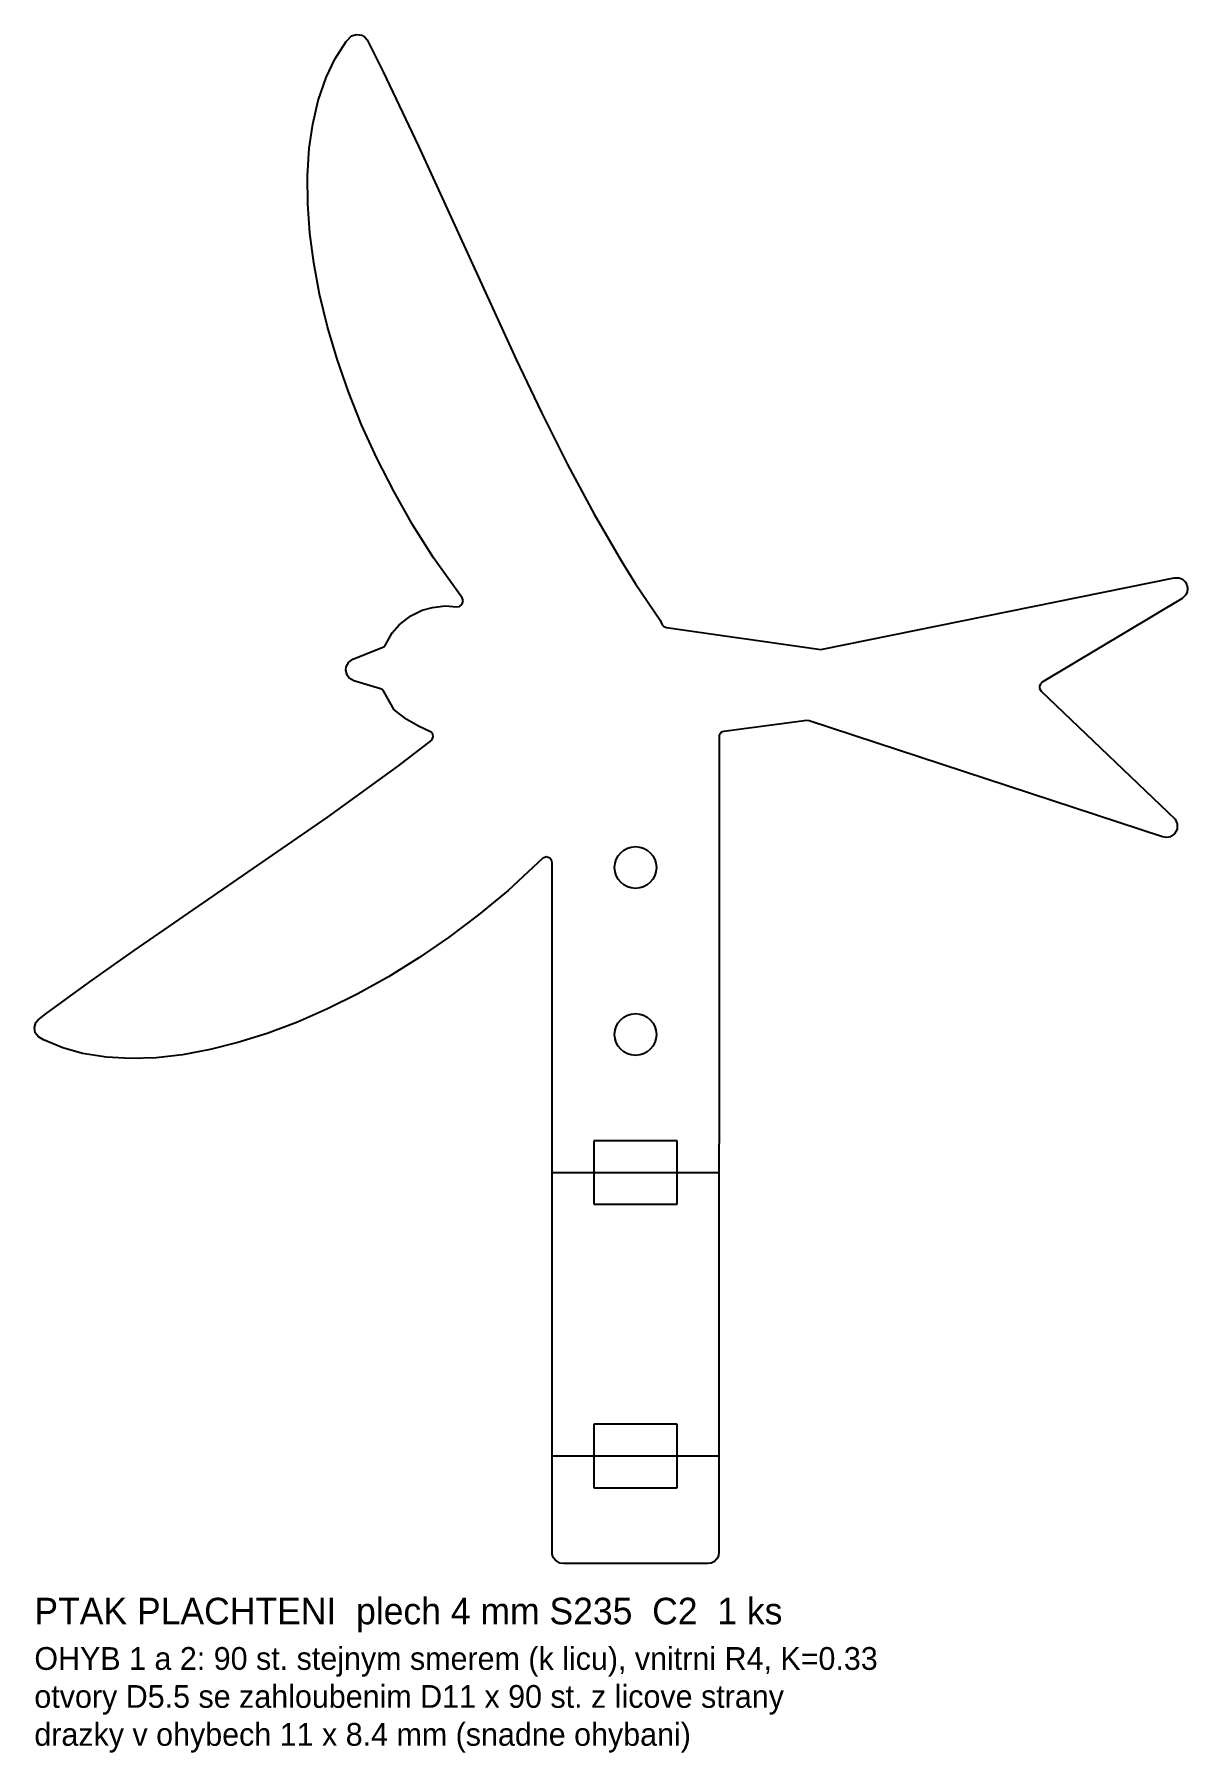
# Model space of a CAD drawing. Header units: metres. Extents: x -79 to 73, y -159 to 67.
import ezdxf

# ---------------------------------------------------------------- set-up
doc = ezdxf.new("R2010")
doc.units = ezdxf.units.M

msp = doc.modelspace()

# ---------------------------------------------------------------- linework, layer by layer
at = {"layer": 'OBRYS'}
for p, q in [((-39.209, 63.626), (-37.73, 65.945)), ((-37.73, 65.945), (-37.021, 66.675)), ((-37.021, 66.675), (-36.36, 66.887)), ((-36.36, 66.887), (-35.674, 66.779)), ((-35.674, 66.779), (-35.277, 66.538)), ((-35.277, 66.538), (-34.972, 66.186)), ((-34.972, 66.186), (-32.854, 61.963)), ((-40.371, 61.187), (-39.209, 63.626)), ((-41.409, 58.172), (-40.371, 61.187)), ((-32.854, 61.963), (-28.199, 52.138)), ((-42.131, 55.074), (-41.409, 58.172)), ((-42.591, 51.873), (-42.131, 55.074)), ((-28.199, 52.138), (-15.341, 24.058)), ((-42.824, 48.237), (-42.591, 51.873)), ((-42.795, 44.539), (-42.824, 48.237)), ((-42.517, 40.682), (-42.795, 44.539)), ((-42.003, 36.768), (-42.517, 40.682)), ((-41.232, 32.65), (-42.003, 36.768)), ((-40.195, 28.365), (-41.232, 32.65)), ((-38.928, 24.08), (-40.195, 28.365)), ((-37.441, 19.806), (-38.928, 24.08)), ((-15.341, 24.058), (-11.98, 17.055)), ((-35.689, 15.429), (-37.441, 19.806)), ((-11.98, 17.055), (-8.549, 10.233)), ((-33.693, 11.039), (-35.689, 15.429)), ((-31.424, 6.596), (-33.693, 11.039)), ((-8.549, 10.233), (-5.037, 3.674)), ((-28.944, 2.243), (-31.424, 6.596)), ((-5.037, 3.674), (-1.446, -2.525)), ((-26.223, -2.061), (-28.944, 2.243)), ((-22.464, -7.336), (-26.223, -2.061)), ((-1.446, -2.525), (0.397, -5.489)), ((0.397, -5.489), (3.642, -10.307)), ((24.814, -14.157), (71.364, -4.699)), ((71.364, -4.699), (72.058, -4.722)), ((72.058, -4.722), (72.483, -4.912)), ((72.483, -4.912), (72.828, -5.224)), ((72.828, -5.224), (73.062, -5.626)), ((73.116, -6.544), (72.931, -6.971)), ((73.062, -5.626), (73.161, -6.081)), ((73.161, -6.081), (73.116, -6.544)), ((-29.203, -9.718), (-27.703, -8.991)), ((-27.703, -8.991), (-26.355, -8.605)), ((-26.355, -8.605), (-24.675, -8.422)), ((-24.675, -8.422), (-23.128, -8.54)), ((-23.128, -8.54), (-22.803, -8.499)), ((-22.803, -8.499), (-22.424, -8.194)), ((-22.312, -7.72), (-22.464, -7.336)), ((-22.424, -8.194), (-22.312, -7.72)), ((72.441, -7.451), (53.995, -18.453)), ((72.931, -6.971), (72.441, -7.451)), ((-31.657, -11.97), (-30.737, -10.908)), ((-30.737, -10.908), (-29.203, -9.718)), ((3.642, -10.307), (3.914, -10.894)), ((3.914, -10.894), (4.131, -11.139)), ((4.131, -11.139), (4.472, -11.274)), ((4.472, -11.274), (24.814, -14.157)), ((-32.782, -13.798), (-32.559, -13.558)), ((-32.559, -13.558), (-31.657, -11.97)), ((-37.738, -16.427), (-37.398, -15.822)), ((-37.398, -15.822), (-36.852, -15.446)), ((-36.852, -15.446), (-32.782, -13.798)), ((-37.794, -16.889), (-37.738, -16.427)), ((-37.611, -17.559), (-37.794, -16.889)), ((-37.327, -17.927), (-37.611, -17.559)), ((-36.726, -18.275), (-37.327, -17.927)), ((-33.219, -19.327), (-36.726, -18.275)), ((-32.989, -19.442), (-33.219, -19.327)), ((-32.775, -19.69), (-32.989, -19.442)), ((-31.404, -22.119), (-32.775, -19.69)), ((53.757, -18.679), (53.637, -18.984)), ((53.637, -18.984), (53.66, -19.311)), ((53.66, -19.311), (53.861, -19.64)), ((53.995, -18.453), (53.757, -18.679)), ((53.861, -19.64), (71.517, -36.512)), ((-29.723, -23.4), (-31.404, -22.119)), ((-28.19, -24.266), (-29.723, -23.4)), ((-26.523, -25.066), (-28.19, -24.266)), ((22.957, -23.518), (12.056, -24.948)), ((23.292, -23.548), (22.957, -23.518)), ((69.858, -38.849), (23.292, -23.548)), ((-30.849, -29.483), (-26.44, -26.108)), ((-26.33, -25.331), (-26.523, -25.066)), ((-26.44, -26.108), (-26.268, -25.653)), ((-26.268, -25.653), (-26.33, -25.331)), ((11.444, -25.439), (11.4, -133.09)), ((11.748, -25.059), (11.444, -25.439)), ((12.056, -24.948), (11.748, -25.059)), ((-40.243, -36.28), (-30.849, -29.483)), ((-65.673, -53.824), (-40.243, -36.28)), ((71.425, -38.444), (70.848, -38.83)), ((71.767, -37.84), (71.425, -38.444)), ((71.517, -36.512), (71.8, -37.146)), ((71.8, -37.146), (71.767, -37.84)), ((70.392, -38.922), (69.858, -38.849)), ((70.848, -38.83), (70.392, -38.922)), ((-11.793, -41.636), (-16.402, -45.89)), ((-11.328, -41.492), (-11.793, -41.636)), ((-10.873, -41.664), (-11.328, -41.492)), ((-10.672, -41.922), (-10.873, -41.664)), ((-10.6, -42.242), (-10.672, -41.922)), ((-10.579, -133.343), (-10.6, -42.242)), ((-16.402, -45.89), (-20.311, -49.132)), ((-20.311, -49.132), (-24.238, -52.095)), ((-71.657, -58.037), (-65.673, -53.824)), ((-24.238, -52.095), (-28.158, -54.785)), ((-28.158, -54.785), (-32.16, -57.273)), ((-77.307, -62.153), (-71.657, -58.037)), ((-32.16, -57.273), (-36.173, -59.515)), ((-36.173, -59.515), (-40.173, -61.506)), ((-78.82, -63.956), (-78.62, -63.291)), ((-78.62, -63.291), (-78.326, -62.93)), ((-78.326, -62.93), (-77.307, -62.153)), ((-44.14, -63.242), (-48.134, -64.746)), ((-40.173, -61.506), (-44.14, -63.242)), ((-78.7, -64.64), (-78.82, -63.956)), ((-78.284, -65.196), (-78.7, -64.64)), ((-77.609, -65.604), (-78.284, -65.196)), ((-75.069, -66.659), (-77.609, -65.604)), ((-48.134, -64.746), (-51.984, -65.956)), ((-72.465, -67.379), (-75.069, -66.659)), ((-69.316, -67.877), (-72.465, -67.379)), ((-66.14, -68.051), (-69.316, -67.877)), ((-59.286, -67.546), (-62.789, -67.939)), ((-55.649, -66.875), (-59.286, -67.546)), ((-51.984, -65.956), (-55.649, -66.875)), ((-62.789, -67.939), (-66.14, -68.051)), ((-10.43, -133.784), (-10.579, -133.343)), ((11.328, -133.55), (11.118, -133.965)), ((11.4, -133.09), (11.328, -133.55)), ((-10.153, -134.158), (-10.43, -133.784)), ((-9.56, -134.518), (-10.153, -134.158)), ((-9.1, -134.59), (-9.56, -134.518)), ((9.9, -134.59), (-9.1, -134.59)), ((10.379, -134.511), (9.9, -134.59)), ((10.792, -134.296), (10.379, -134.511)), ((11.118, -133.965), (10.792, -134.296))]:
    msp.add_line(p, q, dxfattribs=at)
at = {"layer": 'OHYB'}
for p, q in [((-10.6, -83.06), (11.4, -83.06)), ((-10.6, -120.41), (11.4, -120.41))]:
    msp.add_line(p, q, dxfattribs=at)
at = {"layer": 'OTVORY'}
for p, q in [((5.9, -78.882), (-5.1, -78.882)), ((-5.1, -78.882), (-5.1, -87.239)), ((5.9, -87.239), (5.9, -78.882)), ((-5.1, -87.239), (5.9, -87.239)), ((5.9, -116.231), (-5.1, -116.231)), ((-5.1, -116.231), (-5.1, -124.588)), ((5.9, -124.588), (5.9, -116.231)), ((-5.1, -124.588), (5.9, -124.588))]:
    msp.add_line(p, q, dxfattribs=at)
for centre in [(0.4, -42.88), (0.4, -64.88)]:
    msp.add_circle(centre, 2.75, dxfattribs=at)

# ---------------------------------------------------------------- texts
at = {"layer": 'POPIS'}
for s, height, p in [('PTAK PLACHTENI  plech 4 mm S235  C2  1 ks', 3.5, (-78.82, -142.59)), ('OHYB 1 a 2: 90 st. stejnym smerem (k licu), vnitrni R4, K=0.33', 3, (-78.82, -148.59)), ('otvory D5.5 se zahloubenim D11 x 90 st. z licove strany', 3, (-78.82, -153.59)), ('drazky v ohybech 11 x 8.4 mm (snadne ohybani)', 3, (-78.82, -158.59))]:
    msp.add_text(s, height=height, dxfattribs=at).set_placement(p)

doc.saveas('drawing.dxf')
